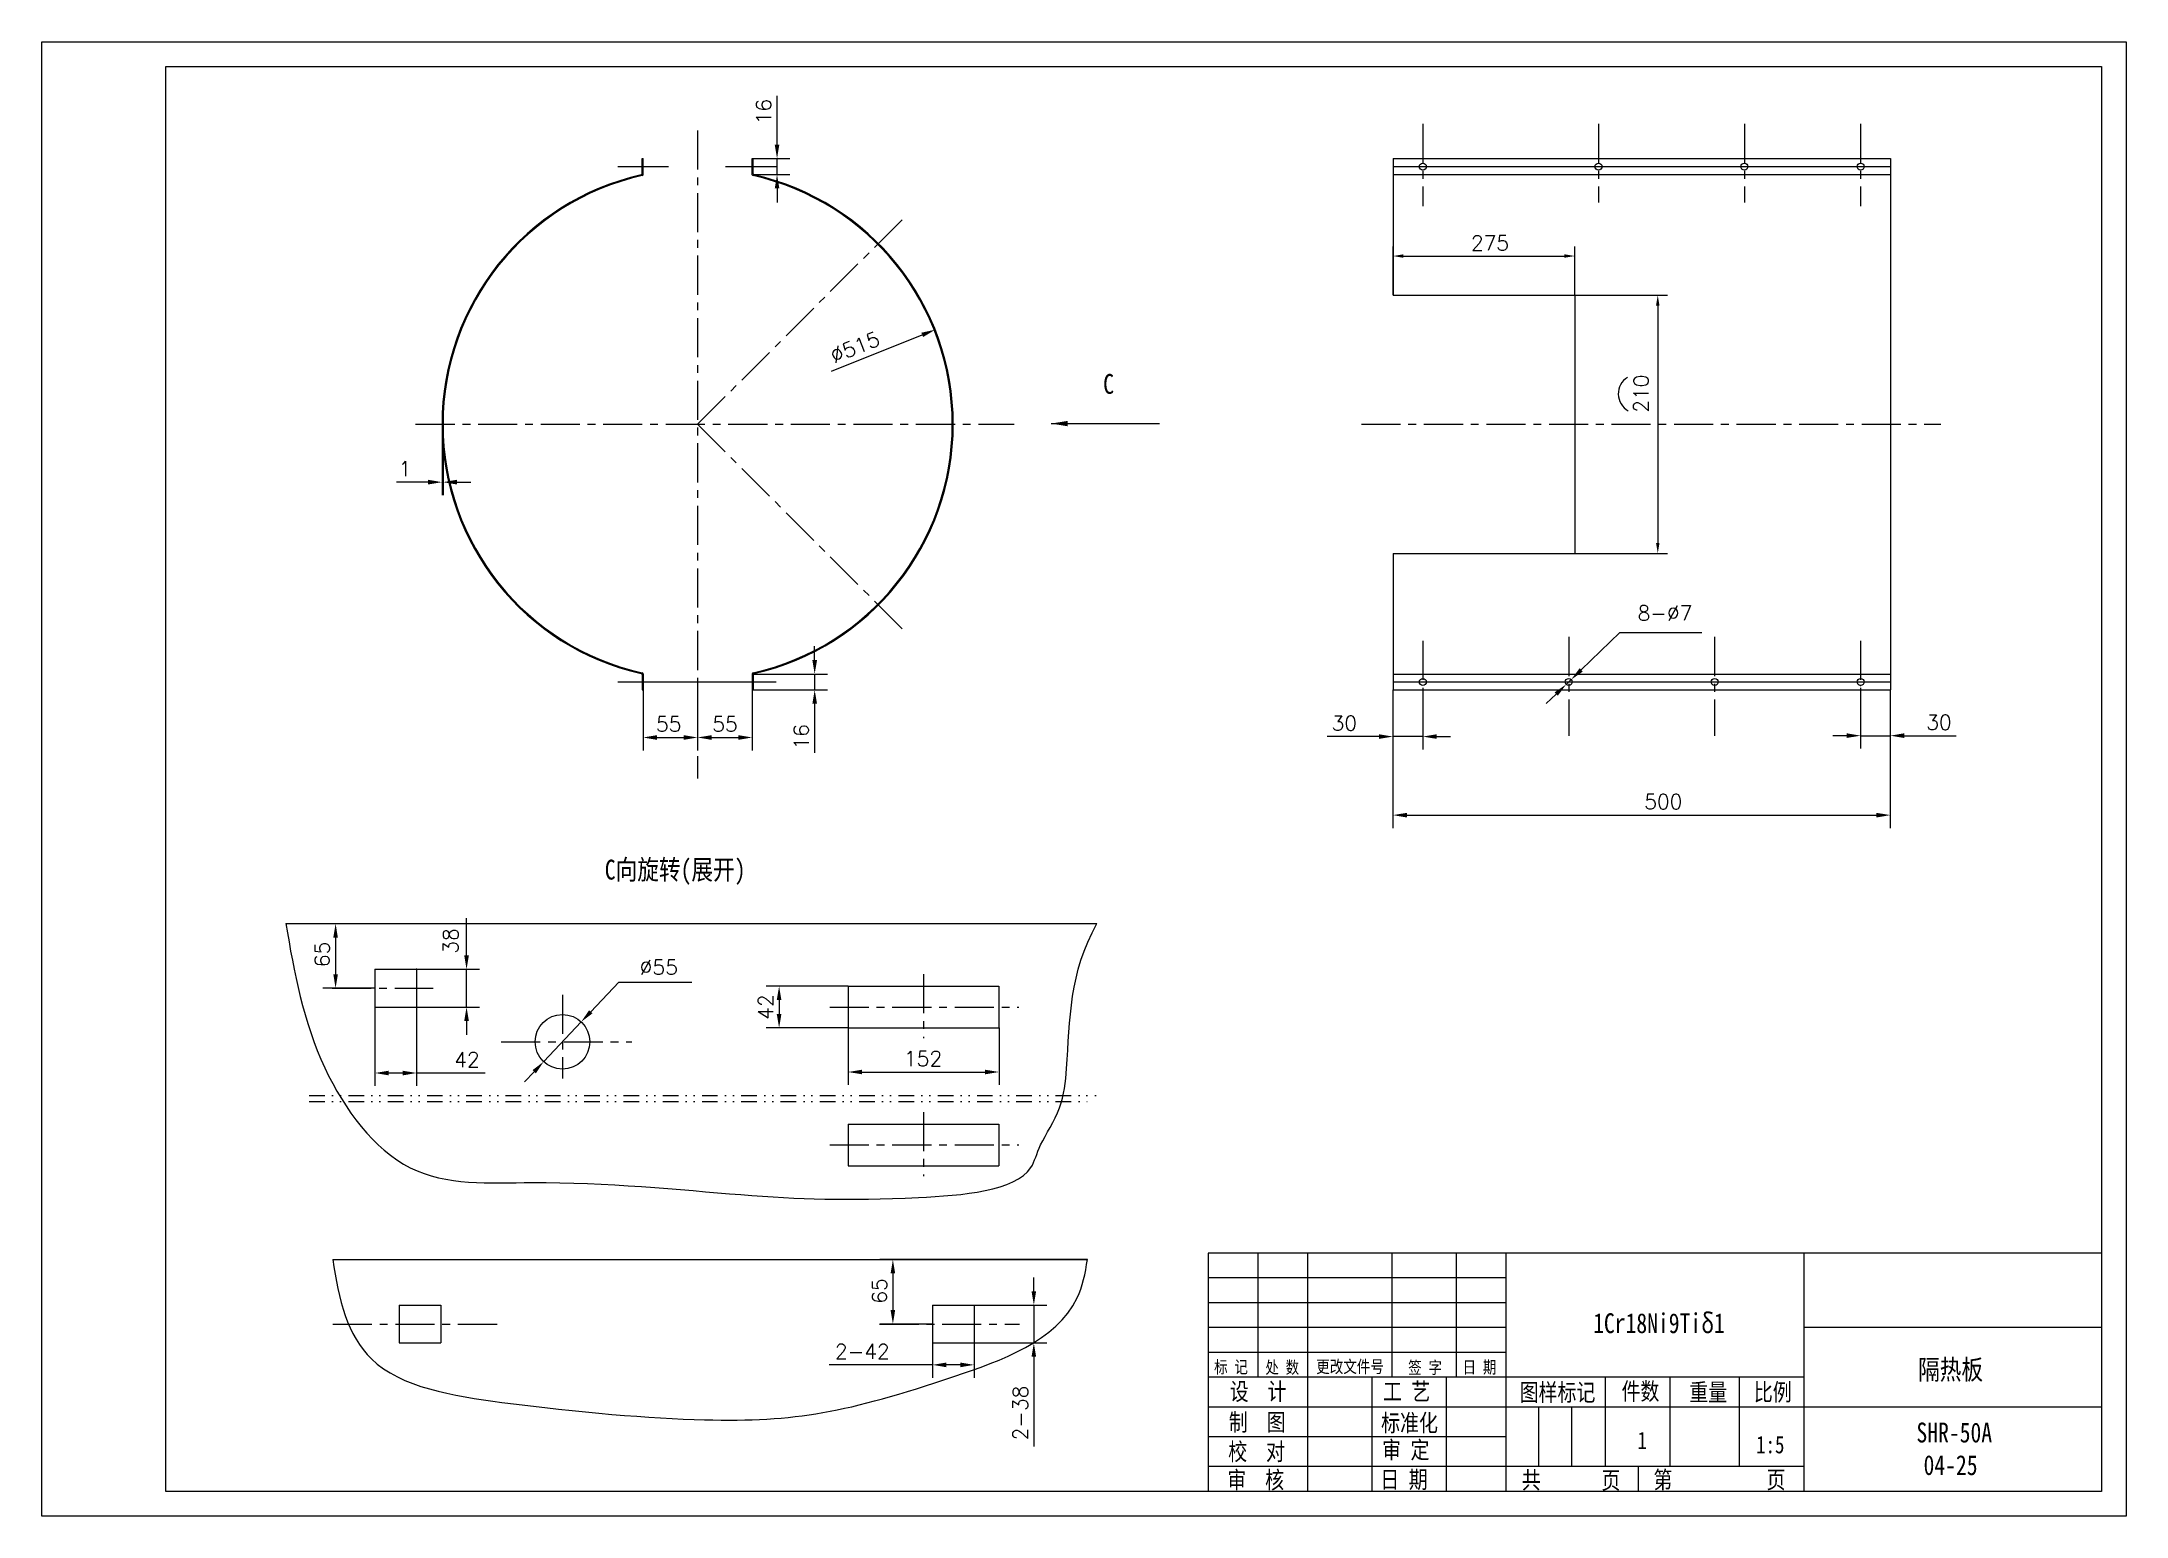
# Model space of a CAD drawing. Extents: x 3658 to 5758, y 810 to 2295.
import ezdxf

# ---------------------------------------------------------------- set-up
doc = ezdxf.new("R2010")
doc.units = 0
doc.header["$LTSCALE"] = 10.5
doc.header["$MEASUREMENT"] = 0
doc.linetypes.add('CENTER', pattern=[2, 1.25, -0.25, 0.25, -0.25])
doc.linetypes.add('DIVIDE', pattern=[1.25, 0.5, -0.25, 0, -0.25, 0, -0.25])
doc.layers.get('0').update_dxf_attribs({"color": 2, "linetype": 'CONTINUOUS'})
doc.layers.get('DEFPOINTS').update_dxf_attribs({"linetype": 'CONTINUOUS'})
for name, color, linetype in [('LINE_THIN', 2, 'CONTINUOUS'), ('PART', 3, 'CONTINUOUS'), ('SMPEN_THICK', 7, 'CONTINUOUS')]:
    doc.layers.add(name, color=color, linetype=linetype)
doc.styles.add('DXFS', font='txt.shx', dxfattribs={"height": 15, "bigfont": 'hzfs.shx'})
doc.styles.add('HZDX', font='', dxfattribs={"width": 0.8, "height": 7.5})
doc.styles.get('HZDX').set_extended_font_data('SimSun')
doc.dimstyles.new('HZDX', dxfattribs={"dimscale": 0, "dimtxt": 5, "dimasz": 3.5, "dimexe": 5.25, "dimexo": 0, "dimgap": 1.5, "dimtad": 1, "dimdec": 4, "dimdsep": 46, "dimtxsty": 'HZDX', "dimcen": 0.09, "dimclrd": 2, "dimclre": 2, "dimclrt": 2, "dimadec": 0, "dimazin": 0, "dimtol": 1, "dimtp": 0.2, "dimtfac": 0.66667, "dimtdec": 4, "dimtmove": 0, "dimatfit": 1, "dimfxl": 1, "dimtvp": 5, "dimtolj": 1, "dimarcsym": 0})

# ---------------------------------------------------------------- blocks, each defined once
blk = doc.blocks.new('*D1')
at = {"color": 2, "linetype": 'ByBlock', "transparency": 16777216}
for p, q in [((5018.8, 1642.7), (5018.8, 1503.6)), ((5519.8, 1642.7), (5519.8, 1503.6)), ((5032.8, 1516.6), (5505.8, 1516.6))]:
    blk.add_line(p, q, dxfattribs=at)
for points in [[(5032.8, 1518.9), (5032.8, 1514.2), (5018.8, 1516.6)], [(5505.8, 1518.9), (5505.8, 1514.2), (5519.8, 1516.6)]]:
    blk.add_solid(points, dxfattribs=at)
at = {"layer": 'DEFPOINTS', "color": 0, "linetype": 'ByBlock', "transparency": 16777216}
for p in [(5018.8, 1642.7), (5519.8, 1642.7), (5519.8, 1516.6)]:
    blk.add_point(p, dxfattribs=at)
at = {"color": 2, "linetype": 'ByBlock', "transparency": 16777216, "insert": (5291.1, 1530.1), "char_height": 15, "attachment_point": 5, "style": 'DXFS'}
blk.add_mtext('\\A1;500', dxfattribs=at)
blk = doc.blocks.new('*D2')
at = {"color": 2, "linetype": 'ByBlock', "transparency": 16777216}
for p, q in [((5489.8, 1642.7), (5489.8, 1583.6)), ((5519.8, 1642.7), (5519.8, 1583.6)), ((5475.8, 1596.6), (5461.8, 1596.6)), ((5489.8, 1596.6), (5519.8, 1596.6)), ((5533.8, 1596.6), (5586.1, 1596.6))]:
    blk.add_line(p, q, dxfattribs=at)
for points in [[(5475.8, 1599), (5475.8, 1594.3), (5489.8, 1596.6)], [(5533.8, 1599), (5533.8, 1594.3), (5519.8, 1596.6)]]:
    blk.add_solid(points, dxfattribs=at)
at = {"layer": 'DEFPOINTS', "color": 0, "linetype": 'ByBlock', "transparency": 16777216}
for p in [(5489.8, 1642.7), (5519.8, 1642.7), (5519.8, 1596.6)]:
    blk.add_point(p, dxfattribs=at)
at = {"color": 2, "linetype": 'ByBlock', "transparency": 16777216, "insert": (5568.8, 1610.1), "char_height": 15, "attachment_point": 5, "style": 'DXFS'}
blk.add_mtext('\\A1;30', dxfattribs=at)
blk = doc.blocks.new('*D3')
at = {"color": 2, "linetype": 'ByBlock', "transparency": 16777216}
for p, q in [((4398.3, 2191.7), (4398.3, 2241.1)), ((4374.3, 2177.7), (4411.3, 2177.7)), ((4398.3, 2161.7), (4398.3, 2177.7)), ((4374.5, 2161.7), (4411.3, 2161.7)), ((4398.3, 2147.7), (4398.3, 2133.7))]:
    blk.add_line(p, q, dxfattribs=at)
for points in [[(4396, 2191.7), (4400.6, 2191.7), (4398.3, 2177.7)], [(4396, 2147.7), (4400.6, 2147.7), (4398.3, 2161.7)]]:
    blk.add_solid(points, dxfattribs=at)
at = {"layer": 'DEFPOINTS', "color": 0, "linetype": 'ByBlock', "transparency": 16777216}
for p in [(4374.3, 2177.7), (4374.5, 2161.7), (4398.3, 2161.7)]:
    blk.add_point(p, dxfattribs=at)
at = {"color": 2, "linetype": 'ByBlock', "transparency": 16777216, "insert": (4384.8, 2225.1), "char_height": 15, "attachment_point": 5, "rotation": 90, "style": 'DXFS'}
blk.add_mtext('\\A1;16', dxfattribs=at)
blk = doc.blocks.new('*D4')
at = {"color": 2, "linetype": 'ByBlock', "transparency": 16777216}
for p, q in [((4060.8, 1910.2), (4060.8, 1838.9)), ((4061.8, 1910.2), (4061.8, 1838.9)), ((4046.8, 1851.9), (4015, 1851.9)), ((4061.8, 1851.9), (4060.8, 1851.9)), ((4075.8, 1851.9), (4089.8, 1851.9))]:
    blk.add_line(p, q, dxfattribs=at)
for points in [[(4046.8, 1854.3), (4046.8, 1849.6), (4060.8, 1851.9)], [(4075.8, 1854.3), (4075.8, 1849.6), (4061.8, 1851.9)]]:
    blk.add_solid(points, dxfattribs=at)
at = {"layer": 'DEFPOINTS', "color": 0, "linetype": 'ByBlock', "transparency": 16777216}
for p in [(4060.8, 1910.2), (4061.8, 1910.2), (4061.8, 1851.9)]:
    blk.add_point(p, dxfattribs=at)
at = {"color": 2, "linetype": 'ByBlock', "transparency": 16777216, "insert": (4023.5, 1865.4), "char_height": 15, "attachment_point": 5, "style": 'DXFS'}
blk.add_mtext('\\A1;1', dxfattribs=at)
blk = doc.blocks.new('*D5')
at = {"color": 2, "linetype": 'ByBlock', "transparency": 16777216}
for p, q in [((4263.3, 1642.7), (4263.3, 1581.8)), ((4318.3, 1650.7), (4318.3, 1581.8)), ((4277.3, 1594.8), (4304.3, 1594.8))]:
    blk.add_line(p, q, dxfattribs=at)
for points in [[(4277.3, 1597.1), (4277.3, 1592.4), (4263.3, 1594.8)], [(4304.3, 1597.1), (4304.3, 1592.4), (4318.3, 1594.8)]]:
    blk.add_solid(points, dxfattribs=at)
at = {"layer": 'DEFPOINTS', "color": 0, "linetype": 'ByBlock', "transparency": 16777216}
for p in [(4263.3, 1642.7), (4318.3, 1650.7), (4318.3, 1594.8)]:
    blk.add_point(p, dxfattribs=at)
at = {"color": 2, "linetype": 'ByBlock', "transparency": 16777216, "insert": (4289.2, 1608.3), "char_height": 15, "attachment_point": 5, "style": 'DXFS'}
blk.add_mtext('\\A1;55', dxfattribs=at)
blk = doc.blocks.new('*D6')
at = {"color": 2, "linetype": 'ByBlock', "transparency": 16777216}
for p, q in [((4318.3, 1650.7), (4318.3, 1581.8)), ((4373.3, 1642.7), (4373.3, 1581.8)), ((4332.3, 1594.8), (4359.3, 1594.8))]:
    blk.add_line(p, q, dxfattribs=at)
for points in [[(4332.3, 1597.1), (4332.3, 1592.4), (4318.3, 1594.8)], [(4359.3, 1597.1), (4359.3, 1592.4), (4373.3, 1594.8)]]:
    blk.add_solid(points, dxfattribs=at)
at = {"layer": 'DEFPOINTS', "color": 0, "linetype": 'ByBlock', "transparency": 16777216}
for p in [(4318.3, 1650.7), (4373.3, 1642.7), (4373.3, 1594.8)]:
    blk.add_point(p, dxfattribs=at)
at = {"color": 2, "linetype": 'ByBlock', "transparency": 16777216, "insert": (4345.8, 1608.3), "char_height": 15, "attachment_point": 5, "style": 'DXFS'}
blk.add_mtext('\\A1;55', dxfattribs=at)
blk = doc.blocks.new('*D7')
at = {"color": 2, "linetype": 'ByBlock', "transparency": 16777216}
for p, q in [((4436.2, 1672.7), (4436.2, 1686.7)), ((4374.3, 1642.7), (4449.2, 1642.7)), ((4374.5, 1658.7), (4449.2, 1658.7)), ((4436.2, 1658.7), (4436.2, 1642.7)), ((4436.2, 1628.7), (4436.2, 1579.4))]:
    blk.add_line(p, q, dxfattribs=at)
for points in [[(4433.9, 1672.7), (4438.6, 1672.7), (4436.2, 1658.7)], [(4433.9, 1628.7), (4438.6, 1628.7), (4436.2, 1642.7)]]:
    blk.add_solid(points, dxfattribs=at)
at = {"layer": 'DEFPOINTS', "color": 0, "linetype": 'ByBlock', "transparency": 16777216}
for p in [(4374.3, 1642.7), (4374.5, 1658.7), (4436.2, 1658.7)]:
    blk.add_point(p, dxfattribs=at)
at = {"color": 2, "linetype": 'ByBlock', "transparency": 16777216, "insert": (4422.7, 1595.4), "char_height": 15, "attachment_point": 5, "rotation": 90, "style": 'DXFS'}
blk.add_mtext('\\A1;16', dxfattribs=at)
blk = doc.blocks.new('*D8')
at = {"color": 2, "linetype": 'ByBlock', "transparency": 16777216}
blk.add_line((4453, 1963.8), (4544.6, 2000.2), dxfattribs=at)
blk.add_solid([(4543.7, 2002.4), (4545.4, 1998), (4557.6, 2005.4)], dxfattribs=at)
at = {"layer": 'DEFPOINTS', "color": 0, "linetype": 'ByBlock', "transparency": 16777216}
for p in [(4557.6, 2005.4), (4079, 1815.1)]:
    blk.add_point(p, dxfattribs=at)
at = {"color": 2, "linetype": 'ByBlock', "transparency": 16777216, "insert": (4476.8, 1987.8), "char_height": 15, "attachment_point": 5, "rotation": 21.6841, "style": 'DXFS'}
blk.add_mtext('\\A1;∅515', dxfattribs=at)
blk = doc.blocks.new('*D9')
at = {"color": 2, "linetype": 'ByBlock', "transparency": 16777216}
for p, q in [((3903.6, 1407.3), (3966.6, 1407.3)), ((3953.6, 1393.3), (3953.6, 1356.3)), ((3993.2, 1342.3), (3940.6, 1342.3))]:
    blk.add_line(p, q, dxfattribs=at)
for points in [[(3951.3, 1393.3), (3955.9, 1393.3), (3953.6, 1407.3)], [(3951.3, 1356.3), (3955.9, 1356.3), (3953.6, 1342.3)]]:
    blk.add_solid(points, dxfattribs=at)
at = {"layer": 'DEFPOINTS', "color": 0, "linetype": 'ByBlock', "transparency": 16777216}
for p in [(3903.6, 1407.3), (3953.6, 1342.3), (3993.2, 1342.3)]:
    blk.add_point(p, dxfattribs=at)
at = {"color": 2, "linetype": 'ByBlock', "transparency": 16777216, "insert": (3940.1, 1376.3), "char_height": 15, "attachment_point": 5, "rotation": 90, "style": 'DXFS'}
blk.add_mtext('\\A1;65', dxfattribs=at)
blk = doc.blocks.new('*D10')
at = {"color": 2, "linetype": 'ByBlock', "transparency": 16777216}
for p, q in [((3993.2, 1323.3), (3993.2, 1243.9)), ((4035.2, 1323.3), (4035.2, 1243.9)), ((4007.2, 1256.9), (4021.2, 1256.9)), ((4035.2, 1256.9), (4104.4, 1256.9))]:
    blk.add_line(p, q, dxfattribs=at)
for points in [[(4007.2, 1259.2), (4007.2, 1254.5), (3993.2, 1256.9)], [(4021.2, 1259.2), (4021.2, 1254.5), (4035.2, 1256.9)]]:
    blk.add_solid(points, dxfattribs=at)
at = {"layer": 'DEFPOINTS', "color": 0, "linetype": 'ByBlock', "transparency": 16777216}
for p in [(3993.2, 1323.3), (4035.2, 1323.3), (4035.2, 1256.9)]:
    blk.add_point(p, dxfattribs=at)
at = {"color": 2, "linetype": 'ByBlock', "transparency": 16777216, "insert": (4085.9, 1270.4), "char_height": 15, "attachment_point": 5, "style": 'DXFS'}
blk.add_mtext('\\A1;42', dxfattribs=at)
blk = doc.blocks.new('*D11')
at = {"color": 2, "linetype": 'ByBlock', "transparency": 16777216}
for p, q in [((4469.9, 1344.3), (4387.4, 1344.3)), ((4400.4, 1330.3), (4400.4, 1316.3)), ((4469.9, 1302.3), (4387.4, 1302.3))]:
    blk.add_line(p, q, dxfattribs=at)
for points in [[(4398, 1330.3), (4402.7, 1330.3), (4400.4, 1344.3)], [(4398, 1316.3), (4402.7, 1316.3), (4400.4, 1302.3)]]:
    blk.add_solid(points, dxfattribs=at)
at = {"layer": 'DEFPOINTS', "color": 0, "linetype": 'ByBlock', "transparency": 16777216}
for p in [(4469.9, 1344.3), (4400.4, 1302.3), (4469.9, 1302.3)]:
    blk.add_point(p, dxfattribs=at)
at = {"color": 2, "linetype": 'ByBlock', "transparency": 16777216, "insert": (4386.9, 1323.3), "char_height": 15, "attachment_point": 5, "rotation": 90, "style": 'DXFS'}
blk.add_mtext('\\A1;42', dxfattribs=at)
blk = doc.blocks.new('*D12')
at = {"color": 2, "linetype": 'ByBlock', "transparency": 16777216}
for p, q in [((4469.9, 1302.3), (4469.9, 1244.9)), ((4621.9, 1302.3), (4621.9, 1244.9)), ((4483.9, 1257.9), (4607.9, 1257.9))]:
    blk.add_line(p, q, dxfattribs=at)
for points in [[(4483.9, 1260.2), (4483.9, 1255.6), (4469.9, 1257.9)], [(4607.9, 1260.2), (4607.9, 1255.6), (4621.9, 1257.9)]]:
    blk.add_solid(points, dxfattribs=at)
at = {"layer": 'DEFPOINTS', "color": 0, "linetype": 'ByBlock', "transparency": 16777216}
for p in [(4469.9, 1302.3), (4621.9, 1302.3), (4621.9, 1257.9)]:
    blk.add_point(p, dxfattribs=at)
at = {"color": 2, "linetype": 'ByBlock', "transparency": 16777216, "insert": (4545.4, 1271.4), "char_height": 15, "attachment_point": 5, "style": 'DXFS'}
blk.add_mtext('\\A1;152', dxfattribs=at)
blk = doc.blocks.new('*D13')
at = {"color": 2, "linetype": 'ByBlock', "transparency": 16777216}
for p, q in [((4710.9, 1069.1), (4502, 1069.1)), ((4515, 1055.1), (4515, 1018.1)), ((4554.9, 1004.1), (4502, 1004.1))]:
    blk.add_line(p, q, dxfattribs=at)
for points in [[(4512.7, 1055.1), (4517.3, 1055.1), (4515, 1069.1)], [(4512.7, 1018.1), (4517.3, 1018.1), (4515, 1004.1)]]:
    blk.add_solid(points, dxfattribs=at)
at = {"layer": 'DEFPOINTS', "color": 0, "linetype": 'ByBlock', "transparency": 16777216}
for p in [(4710.9, 1069.1), (4515, 1004.1), (4554.9, 1004.1)]:
    blk.add_point(p, dxfattribs=at)
at = {"color": 2, "linetype": 'ByBlock', "transparency": 16777216, "insert": (4501.5, 1037.4), "char_height": 15, "attachment_point": 5, "rotation": 90, "style": 'DXFS'}
blk.add_mtext('\\A1;65', dxfattribs=at)
blk = doc.blocks.new('*D14')
at = {"color": 2, "linetype": 'ByBlock', "transparency": 16777216}
for p, q in [((4554.9, 985.1), (4554.9, 950)), ((4596.9, 985.1), (4596.9, 950)), ((4554.9, 963), (4450.7, 963)), ((4582.9, 963), (4568.9, 963))]:
    blk.add_line(p, q, dxfattribs=at)
for points in [[(4568.9, 965.3), (4568.9, 960.6), (4554.9, 963)], [(4582.9, 965.3), (4582.9, 960.6), (4596.9, 963)]]:
    blk.add_solid(points, dxfattribs=at)
at = {"layer": 'DEFPOINTS', "color": 0, "linetype": 'ByBlock', "transparency": 16777216}
for p in [(4554.9, 985.1), (4596.9, 985.1), (4596.9, 963)]:
    blk.add_point(p, dxfattribs=at)
at = {"color": 2, "linetype": 'ByBlock', "transparency": 16777216, "insert": (4484.2, 976.5), "char_height": 15, "attachment_point": 5, "style": 'DXFS'}
blk.add_mtext('\\A1;2-42', dxfattribs=at)
blk = doc.blocks.new('*D15')
at = {"color": 2, "linetype": 'ByBlock', "transparency": 16777216}
for p, q in [((4657, 1037.1), (4657, 1051.1)), ((4596.9, 1023.1), (4670, 1023.1)), ((4657, 1023.1), (4657, 985.1)), ((4596.9, 985.1), (4670, 985.1)), ((4657, 971.1), (4657, 880.9))]:
    blk.add_line(p, q, dxfattribs=at)
for points in [[(4654.7, 1037.1), (4659.3, 1037.1), (4657, 1023.1)], [(4654.7, 971.1), (4659.3, 971.1), (4657, 985.1)]]:
    blk.add_solid(points, dxfattribs=at)
at = {"layer": 'DEFPOINTS', "color": 0, "linetype": 'ByBlock', "transparency": 16777216}
for p in [(4596.9, 1023.1), (4596.9, 985.1), (4657, 985.1)]:
    blk.add_point(p, dxfattribs=at)
at = {"color": 2, "linetype": 'ByBlock', "transparency": 16777216, "insert": (4643.5, 914.4), "char_height": 15, "attachment_point": 5, "rotation": 90, "style": 'DXFS'}
blk.add_mtext('\\A1;2-38', dxfattribs=at)
blk = doc.blocks.new('*D16')
at = {"color": 2, "linetype": 'ByBlock', "transparency": 16777216}
for p, q in [((5018.8, 1642.7), (5018.8, 1582.7)), ((5048.8, 1642.7), (5048.8, 1582.7)), ((5004.8, 1595.7), (4952.6, 1595.7)), ((5048.8, 1595.7), (5018.8, 1595.7)), ((5062.8, 1595.7), (5076.8, 1595.7))]:
    blk.add_line(p, q, dxfattribs=at)
for points in [[(5004.8, 1598), (5004.8, 1593.4), (5018.8, 1595.7)], [(5062.8, 1598), (5062.8, 1593.4), (5048.8, 1595.7)]]:
    blk.add_solid(points, dxfattribs=at)
at = {"layer": 'DEFPOINTS', "color": 0, "linetype": 'ByBlock', "transparency": 16777216}
for p in [(5018.8, 1642.7), (5048.8, 1642.7), (5048.8, 1595.7)]:
    blk.add_point(p, dxfattribs=at)
at = {"color": 2, "linetype": 'ByBlock', "transparency": 16777216, "insert": (4969.8, 1609.2), "char_height": 15, "attachment_point": 5, "style": 'DXFS'}
blk.add_mtext('\\A1;30', dxfattribs=at)

msp = doc.modelspace()

# ---------------------------------------------------------------- linework, layer by layer
at = {"color": 2, "linetype": 'ByBlock'}
for p, q in [((5018.83467, 2040.22308), (5018.83467, 2089.38225)), ((5029.33467, 2079.63225), (5191.41163, 2079.63225)), ((5201.91163, 2040.22308), (5201.91163, 2089.38225)), ((5201.91163, 2040.22308), (5295.28281, 2040.22308)), ((5285.53281, 2029.72308), (5285.53281, 1790.72308)), ((5201.91163, 1780.22308), (5295.28281, 1780.22308)), ((5247.37755, 1700.39493), (5208.43404, 1662.85519)), ((5183.2353, 1638.56478), (5173.15581, 1628.84862)), ((5193.3148, 1648.28094), (5198.35454, 1653.13902)), ((4085.53803, 1375.33736), (4085.53803, 1412.73438)), ((4035.1857, 1361.33736), (4098.53803, 1361.33736)), ((4085.53803, 1323.33736), (4085.53803, 1361.33736)), ((4210.63223, 1318.54578), (4238.80921, 1348.405)), ((4035.1857, 1323.33736), (4098.53803, 1323.33736)), ((4085.53803, 1309.33736), (4085.53803, 1295.33736)), ((4163.27599, 1268.36225), (4201.02371, 1308.36362)), ((4153.66747, 1258.18009), (4144.05896, 1247.99792))]:
    msp.add_line(p, q, dxfattribs=at)
msp.add_arc((5265.18802, 1940.81093), 19.42888, 121.67372952, 240.90264981, dxfattribs=at)
for points in [[(5029.33467, 2081.38225), (5029.33467, 2077.88225), (5018.83467, 2079.63225)], [(5191.41163, 2081.38225), (5191.41163, 2077.88225), (5201.91163, 2079.63225)], [(5283.78281, 2029.72308), (5287.28281, 2029.72308), (5285.53281, 2040.22308)], [(5283.78281, 1790.72308), (5287.28281, 1790.72308), (5285.53281, 1780.22308)], [(5206.81468, 1664.5351), (5210.0534, 1661.17527), (5198.35454, 1653.13902)], [(5181.61594, 1640.24469), (5184.85467, 1636.88486), (5193.3148, 1648.28094)], [(4083.2047, 1309.33736), (4087.87136, 1309.33736), (4085.53803, 1323.33736)], [(4208.9352, 1320.1472), (4212.32925, 1316.94436), (4201.02371, 1308.36362)], [(4151.97045, 1259.78151), (4155.3645, 1256.57867), (4163.27599, 1268.36225)]]:
    msp.add_solid(points, dxfattribs=at)
at = {"layer": 'DEFPOINTS', "color": 0, "linetype": 'ByBlock'}
for p in [(5519.83467, 2177.73618), (5519.83467, 2169.73618), (5201.91163, 2079.63225), (5018.83467, 2040.22308), (5201.91163, 2040.22308), (5201.91163, 2040.22308), (5201.91163, 1780.22308), (5285.53281, 1780.22308), (5018.83467, 1642.70998), (5018.83467, 1642.70998), (5018.83467, 1642.70998), (5048.83467, 1642.70998), (5048.83467, 1642.70998), (5193.3148, 1648.28094), (5198.35454, 1653.13902), (5489.83467, 1642.70998), (4085.53803, 1323.33736), (4201.02371, 1308.36362), (4163.27599, 1268.36225), (4501.66136, 1004.07903)]:
    msp.add_point(p, dxfattribs=at)
at = {"layer": 'LINE_THIN', "linetype": 'Continuous'}
for p, q in [((3657.52527, 810.47291), (3657.52527, 2295.4729)), ((3657.52527, 2295.4729), (5757.52525, 2295.4729)), ((5757.52525, 2295.4729), (5757.52525, 810.47291)), ((5757.52525, 810.47291), (3657.52527, 810.47291))]:
    msp.add_line(p, q, dxfattribs=at)
at = {"layer": 'PART', "linetype": 'Continuous'}
for p, q in [((3782.52527, 835.47291), (3782.52527, 2270.4729)), ((3782.52527, 2270.4729), (5732.52525, 2270.4729)), ((5732.52525, 2270.4729), (5732.52525, 835.47291)), ((4832.52525, 1075.47291), (4832.52525, 835.47291)), ((5732.52525, 1075.47291), (4832.52525, 1075.47291)), ((4882.52525, 1075.47291), (4882.52525, 950.47291)), ((4932.52525, 1075.47291), (4932.52525, 835.47291)), ((5017.52525, 1075.47291), (5017.52525, 950.47291)), ((5082.52525, 1075.47291), (5082.52525, 950.47291)), ((5132.52525, 1075.47291), (5132.52525, 835.47291)), ((5432.52525, 1075.47291), (5432.52525, 835.47291)), ((5732.52525, 1000.47291), (5432.52525, 1000.47291)), ((4997.52525, 950.47291), (4997.52525, 835.47291)), ((5072.52525, 950.47291), (5072.52525, 835.47291)), ((5232.52525, 950.47291), (5232.52525, 860.47291)), ((5297.52525, 950.47291), (5297.52525, 860.47291)), ((5367.52525, 950.47291), (5367.52525, 860.47291)), ((5165.52525, 920.47291), (5165.52525, 860.47291)), ((5198.52525, 920.47291), (5198.52525, 860.47291)), ((5732.52525, 920.47291), (5432.52525, 920.47291)), ((5265.6371, 860.47291), (5265.6371, 835.47291)), ((5732.52525, 835.47291), (3782.52527, 835.47291))]:
    msp.add_line(p, q, dxfattribs=at)
at = {"layer": 'SMPEN_THICK', "linetype": 'CENTER', "ltscale": 3}
for p, q in [((4318.30138, 2206.09571), (4318.30138, 1553.45937)), ((5048.83467, 2212.64318), (5048.83467, 2129.729)), ((5225.83467, 2212.64318), (5225.83467, 2133.67995)), ((5372.83467, 2212.64318), (5372.83467, 2133.67995)), ((5489.83467, 2212.64318), (5489.83467, 2129.729)), ((4318.30138, 1910.22308), (4528.17567, 2119.99359)), ((4034.2123, 1910.22308), (4637.17446, 1910.22308)), ((4318.30138, 1910.22308), (4524.90874, 1703.73191)), ((4986.97331, 1910.22308), (5570.72721, 1910.22308)), ((5048.83467, 1692.05225), (5048.83467, 1596.57758)), ((5195.83467, 1696.00321), (5195.83467, 1596.57758)), ((5342.83467, 1696.00321), (5342.83467, 1596.57758)), ((5489.83467, 1692.05225), (5489.83467, 1596.57758)), ((4545.89275, 1356.47409), (4545.89275, 1291.83515)), ((3950.18257, 1342.33736), (4052.04478, 1342.33736)), ((4182.14985, 1335.7052), (4182.14985, 1251.31246)), ((4451.36254, 1323.33736), (4641.71834, 1323.33736)), ((4120.36231, 1288.36293), (4252.17571, 1288.36293)), ((4545.89275, 1217.56398), (4545.89275, 1152.92505)), ((4451.36254, 1184.42725), (4641.71834, 1184.42725)), ((3950.85569, 1004.07903), (4117.01272, 1004.07903)), ((4501.66136, 1004.07903), (4642.55805, 1004.07903))]:
    msp.add_line(p, q, dxfattribs=at)
at = {"layer": 'SMPEN_THICK'}
for p, q in [((4237.91877, 2169.73618), (4288.91454, 2169.73618)), ((4346.52394, 2169.73618), (4397.5639, 2169.73618)), ((5018.83467, 2169.73618), (5519.83467, 2169.73618)), ((5247.37755, 1700.39493), (5330.06567, 1700.39493)), ((4237.91877, 1650.70998), (4318.30138, 1650.70998)), ((4318.30138, 1650.70998), (4397.5639, 1650.70998)), ((5018.83467, 1650.70998), (5519.83467, 1650.70998)), ((4238.80921, 1348.405), (4312.44918, 1348.405)), ((5132.52525, 1050.47291), (4832.52525, 1050.47291)), ((5132.52525, 1025.47291), (4832.52525, 1025.47291)), ((5132.52525, 1000.47291), (4832.52525, 1000.47291)), ((5132.52525, 975.47291), (4832.52525, 975.47291)), ((5432.52525, 950.47291), (4832.52525, 950.47291)), ((5432.52525, 920.47291), (4832.52525, 920.47291)), ((5132.52525, 890.47291), (4832.52525, 890.47291)), ((5432.52525, 860.47291), (4832.52525, 860.47291))]:
    msp.add_line(p, q, dxfattribs=at)
at = {"layer": 'SMPEN_THICK', "color": 4}
for p, q in [((4262.30138, 2177.73618), (4263.30138, 2177.73618)), ((4262.30138, 2162.36045), (4262.30138, 2177.73618)), ((4263.30138, 2161.56001), (4263.30138, 2177.73618)), ((4373.30138, 2177.73618), (4374.30138, 2177.73618)), ((4373.30138, 2161.56001), (4373.30138, 2177.73618)), ((4374.30138, 2162.36045), (4374.30138, 2177.73618)), ((5018.83467, 2177.73618), (5018.83467, 2040.22308)), ((5018.83467, 2177.73618), (5519.83467, 2177.73618)), ((5519.83467, 2177.73618), (5519.83467, 1642.70998)), ((5018.83467, 2161.73618), (5519.83467, 2161.73618)), ((4437.84593, 2137.16217), (4438.58633, 2137.9022)), ((5018.83467, 2040.22308), (5201.91163, 2040.22308)), ((5201.91163, 2040.22308), (5201.91163, 1780.22308)), ((4545.29958, 2029.65537), (4546.03997, 2030.3954)), ((5018.83467, 1780.22308), (5201.91163, 1780.22308)), ((5018.83467, 1780.22308), (5018.83467, 1642.70998)), ((4518.11954, 1749.39723), (4518.83093, 1748.68624)), ((4479.23961, 1710.49542), (4479.951, 1709.78443)), ((4262.30138, 1658.08572), (4262.30138, 1642.70998)), ((4262.30138, 1642.70998), (4263.30138, 1642.70998)), ((4263.30138, 1658.88616), (4263.30138, 1642.70998)), ((4373.30138, 1658.88616), (4373.30138, 1642.70998)), ((4373.30138, 1642.70998), (4374.30138, 1642.70998)), ((4374.30138, 1658.08572), (4374.30138, 1642.70998)), ((5018.83467, 1658.70998), (5519.83467, 1658.70998)), ((5018.83467, 1642.70998), (5519.83467, 1642.70998)), ((3903.59411, 1407.33736), (4720.59479, 1407.33736)), ((3993.1857, 1361.33736), (4035.1857, 1361.33736)), ((3993.1857, 1361.33736), (3993.1857, 1323.33736)), ((4035.1857, 1361.33736), (4035.1857, 1323.33736)), ((4469.89275, 1344.33736), (4469.89275, 1302.33736)), ((4469.89275, 1344.33736), (4621.89275, 1344.33736)), ((4621.89275, 1344.33736), (4621.89275, 1302.33736)), ((3993.1857, 1323.33736), (4035.1857, 1323.33736)), ((4469.89275, 1302.33736), (4621.89275, 1302.33736)), ((4469.89275, 1205.42725), (4469.89275, 1163.42725)), ((4469.89275, 1205.42725), (4621.89275, 1205.42725)), ((4621.89275, 1205.42725), (4621.89275, 1163.42725)), ((4469.89275, 1163.42725), (4621.89275, 1163.42725)), ((3950.85569, 1069.07903), (4710.91165, 1069.07903)), ((4017.57063, 1023.07903), (4017.57063, 985.07903)), ((4017.57063, 1023.07903), (4059.57063, 1023.07903)), ((4059.57063, 1023.07903), (4059.57063, 985.07903)), ((4554.8813, 1023.07903), (4554.8813, 985.07903)), ((4554.8813, 1023.07903), (4596.8813, 1023.07903)), ((4596.8813, 1023.07903), (4596.8813, 985.07903)), ((4017.57063, 985.07903), (4059.57063, 985.07903)), ((4554.8813, 985.07903), (4596.8813, 985.07903))]:
    msp.add_line(p, q, dxfattribs=at)
at = {"layer": 'SMPEN_THICK', "color": 7, "linetype": 'DIVIDE', "ltscale": 3}
for p, q in [((3926.98236, 1234.10268), (4719.83186, 1234.10268)), ((3926.98236, 1228.17252), (4718.09701, 1228.17252))]:
    msp.add_line(p, q, dxfattribs=at)
at = {"layer": 'SMPEN_THICK', "color": 4}
for centre, radius in [((5048.83467, 2169.73618), 3.5), ((5225.83467, 2169.73618), 3.5), ((5372.83467, 2169.73618), 3.5), ((5489.83467, 2169.73618), 3.5), ((5048.83467, 1650.70998), 3.5), ((5195.83467, 1650.70998), 3.5), ((5342.83467, 1650.70998), 3.5), ((5489.83467, 1650.70998), 3.5), ((4182.14985, 1288.36293), 27.5)]:
    msp.add_circle(centre, radius, dxfattribs=at)
for centre, radius, start, end in [((4318.30138, 1910.22308), 257.5, 102.73857252, 257.26142748), ((4318.30138, 1910.22308), 256.5, 102.56081349, 257.43918651), ((4261.30138, 2162.36045), 1, 282.73857252, 0), ((4262.30138, 2161.56001), 1, 282.56081349, 0), ((4374.30138, 2161.56001), 1, 180, 257.43918651), ((4318.30138, 1910.22308), 256.5, 282.56081349, 77.43918651), ((4375.30138, 2162.36045), 1, 180, 257.26142748), ((4318.30138, 1910.22308), 257.5, 282.73857252, 77.26142748), ((4261.30138, 1658.08572), 1, 0, 77.26142748), ((4262.30138, 1658.88616), 1, 0, 77.43918651), ((4374.30138, 1658.88616), 1, 102.56081349, 180), ((4375.30138, 1658.08572), 1, 102.73857252, 180)]:
    msp.add_arc(centre, radius, start, end, dxfattribs=at)
at = {"layer": 'SMPEN_THICK'}
for points, knots in [([(3903.59411, 1407.33736), (3911.5824, 1358.3611), (3929.37301, 1264.37137), (4021.88772, 1140.02817), (4181.42942, 1151.676), (4374.93077, 1131.50393), (4495.19764, 1127.00181), (4652.36643, 1138.81561), (4661.3033, 1184.2523), (4686.29242, 1220.5816), (4693.91896, 1298.8115), (4692.46737, 1357.27896), (4720.59479, 1407.33736)], [39.5279899763, 39.5279899763, 39.5279899763, 39.5279899763, 192.4527820719, 329.9582535625, 466.9631536949, 699.2737003709, 927.3693320749, 1064.6489978565, 1099.9717898198, 1141.5323850341, 1180.9578925473, 1330.138692682, 1330.138692682, 1330.138692682, 1330.138692682]), ([(3950.85569, 1069.07903), (3956.20576, 1028.79387), (3977.43952, 946.78764), (4154.85167, 918.4965), (4387.55186, 899.58631), (4488.09189, 918.75144), (4695.18974, 992.38569), (4709.00013, 1055.18831), (4710.91165, 1069.07903)], [43.9466215986, 43.9466215986, 43.9466215986, 43.9466215986, 155.2566105298, 293.8578956729, 513.7181410482, 880.1530627155, 1033.4789303745, 1074.4631498953, 1074.4631498953, 1074.4631498953, 1074.4631498953])]:
    msp.add_open_spline(points, degree=3, knots=knots, dxfattribs=at)
at = {"layer": 'SMPEN_THICK', "color": 4}
for p in [(5489.83467, 1647.20998), (4035.1857, 1361.33736), (4035.1857, 1323.33736), (4035.1857, 1323.33736), (4035.1857, 1323.33736), (4596.8813, 985.07903), (4596.8813, 985.07903), (4596.8813, 985.07903)]:
    msp.add_point(p, dxfattribs=at)
at = {"layer": 'SMPEN_THICK'}
msp.add_solid([(4083.2047, 1375.33736), (4087.87136, 1375.33736), (4085.53803, 1361.33736)], dxfattribs=at)

# ---------------------------------------------------------------- texts
at = {"color": 2, "linetype": 'ByBlock', "char_height": 15, "attachment_point": 5, "style": 'DXFS'}
for s, insert in [('\\A1;275', (5116.52592, 2092.73575)), ('8-∅7', (5292.77232, 1720.04691)), ('\\A1;∅55', (4279.19749, 1363.46749))]:
    msp.add_mtext(s, dxfattribs=dict(at, insert=insert))
at = {"color": 2, "linetype": 'ByBlock', "char_height": 15, "attachment_point": 5, "rotation": 90, "style": 'DXFS'}
for s, insert in [('\\A1;210', (5268.71792, 1941.00688)), ('\\A1;38', (4069.53803, 1389.91623))]:
    msp.add_mtext(s, dxfattribs=dict(at, insert=insert))
at = {"layer": 'SMPEN_THICK', "style": 'HZDX', "width": 0.8}
for s, height, p in [('标 记', 12.5, (4838.59997, 954.5911)), ('处 数', 12.5, (4890.1781, 954.19079)), ('更改文件号', 12.5, (4941.45758, 954.94041)), ('签 字', 12.5, (5034.04136, 954.03625)), ('日 期', 12.5, (5088.94414, 954.36643)), ('设  计', 17.5, (4854.32871, 927.38241)), ('工 艺', 17.5, (5008.6311, 927.43859)), ('图样标记', 17.5, (5146.31561, 926.5765)), ('件数', 17.5, (5249.02905, 927.60537)), ('重量', 17.5, (5317.25583, 926.69063)), ('比例', 17.5, (5382.28038, 926.80475)), ('制  图', 17.5, (4853.41354, 896.45682)), ('标准化', 17.5, (5006.80075, 895.77032)), ('校  对', 17.5, (4852.78469, 866.84627)), ('审 定', 17.5, (5007.8301, 868.61782)), ('1', 17.5, (5265.13565, 878.16451)), ('1:5', 17.5, (5384.58133, 873.91453)), ('审  核', 17.5, (4851.86952, 838.37872)), ('日 期', 17.5, (5005.9677, 838.77021)), ('共', 17.5, (5148.48847, 838.31549)), ('页', 17.5, (5228.78463, 837.91518)), ('第', 17.5, (5281.16893, 838.54373)), ('页', 17.5, (5395.15252, 838.54373))]:
    msp.add_text(s, height=height, dxfattribs=at).set_placement(p)
at = {"layer": 'SMPEN_THICK', "char_height": 20, "attachment_point": 5, "style": 'HZDX'}
for s, insert in [('C', (4732.30495, 1950.67755)), ('C向旋转(展开)', (4295.64136, 1459.04463)), (' 1Cr18Ni9Ti\\f仿宋_GB2312|b0|i0|c134|p49;δ1', (5281.30891, 1004.76343)), ('隔热板', (5580.51019, 957.06552)), ('SHR-50A', (5584.23308, 894.66996)), ('04-25', (5580.49292, 861.86074))]:
    msp.add_mtext(s, dxfattribs=dict(at, insert=insert))

# ---------------------------------------------------------------- dimensions: what is measured, and where the dimension line sits
at = {"layer": 'SMPEN_THICK'}
for base, p1, p2, picture, middle in [((4398.30311, 2161.73615), (4374.30138, 2177.73618), (4374.5202, 2161.73615), '*D3', (4398.30311, 2225.06952)), ((4436.22473, 1658.71002), (4374.30138, 1642.70998), (4374.5202, 1658.71002), '*D7', (4436.22473, 1595.37665)), ((3953.60637, 1342.33736), (3903.59411, 1407.33736), (3993.1857, 1342.33736), '*D9', (3953.60637, 1376.32723)), ((4400.36211, 1302.33736), (4469.89275, 1344.33736), (4469.89275, 1302.33736), '*D11', (4400.36211, 1323.33736)), ((4515.01022, 1004.07903), (4710.91165, 1069.07903), (4554.8813, 1004.07903), '*D13', (4515.01022, 1037.35199))]:
    dim = msp.add_linear_dim(base=base, p1=p1, p2=p2, angle=90, dimstyle='HZDX', override={"dimscale": 4, "dimtxt": 3, "dimexe": 3.25, "dimtxsty": 'DXFS', "dimtol": 0, "dimatfit": 3}, dxfattribs=at)
    dim.commit()
    dim.dimension.update_dxf_attribs({"geometry": picture, "text_midpoint": middle, "dimtype": 160})
dim = msp.add_diameter_dim_2p(p1=(4079.02334, 1815.07968), p2=(4557.57943, 2005.36649), dimstyle='HZDX', override={"dimscale": 4, "dimtxt": 3, "dimexe": 3.25, "dimtxsty": 'DXFS', "dimtol": 0, "dimatfit": 3}, dxfattribs=at)
dim.commit()
dim.dimension.update_dxf_attribs({"geometry": '*D8', "text_midpoint": (4481.82914, 1975.24613), "dimtype": 163})
for base, p1, p2, picture, middle in [((4061.80138, 1851.94925), (4060.80138, 1910.22308), (4061.80138, 1910.22308), '*D4', (4023.46805, 1851.94925)), ((4318.30138, 1594.75502), (4263.30138, 1642.70998), (4318.30138, 1650.70998), '*D5', (4289.16378, 1594.75502)), ((5048.83467, 1595.69972), (5018.83467, 1642.70998), (5048.83467, 1642.70998), '*D16', (4969.83467, 1595.69972)), ((5519.83467, 1596.62931), (5489.83467, 1642.70998), (5519.83467, 1642.70998), '*D2', (5568.83467, 1596.62931)), ((4035.1857, 1256.88215), (3993.1857, 1323.33736), (4035.1857, 1323.33736), '*D10', (4085.85237, 1256.88215)), ((4621.89275, 1257.88689), (4469.89275, 1302.33736), (4621.89275, 1302.33736), '*D12', (4545.44896, 1257.88689))]:
    dim = msp.add_linear_dim(base=base, p1=p1, p2=p2, dimstyle='HZDX', override={"dimscale": 4, "dimtxt": 3, "dimexe": 3.25, "dimtxsty": 'DXFS', "dimtol": 0, "dimatfit": 3}, dxfattribs=at)
    dim.commit()
    dim.dimension.update_dxf_attribs({"geometry": picture, "text_midpoint": middle, "dimtype": 160})
dim = msp.add_linear_dim(base=(4373.30138, 1594.75502), p1=(4318.30138, 1650.70998), p2=(4373.30138, 1642.70998), dimstyle='HZDX', override={"dimscale": 4, "dimtxt": 3, "dimexe": 3.25, "dimtxsty": 'DXFS', "dimtol": 0, "dimatfit": 3}, dxfattribs=at)
dim.commit()
dim.dimension.update_dxf_attribs({"geometry": '*D6', "text_midpoint": (4345.80138, 1608.25502)})
for base, p1, p2, text, picture, middle in [((5519.83467, 1516.55769), (5018.83467, 1642.70998), (5519.83467, 1642.70998), '500', '*D1', (5291.06015, 1516.55769)), ((4596.8813, 962.9552), (4554.8813, 985.07903), (4596.8813, 985.07903), '2-<>', '*D14', (4484.21463, 962.9552))]:
    dim = msp.add_linear_dim(base=base, p1=p1, p2=p2, text=text, dimstyle='HZDX', override={"dimscale": 4, "dimtxt": 3, "dimexe": 3.25, "dimtxsty": 'DXFS', "dimtol": 0, "dimatfit": 3}, dxfattribs=at)
    dim.commit()
    dim.dimension.update_dxf_attribs({"geometry": picture, "text_midpoint": middle, "dimtype": 160})
dim = msp.add_linear_dim(base=(4656.99777, 985.07903), p1=(4596.8813, 1023.07903), p2=(4596.8813, 985.07903), angle=90, text='2-<>', dimstyle='HZDX', override={"dimscale": 4, "dimtxt": 3, "dimexe": 3.25, "dimtxsty": 'DXFS', "dimtol": 0, "dimatfit": 3}, dxfattribs=at)
dim.commit()
dim.dimension.update_dxf_attribs({"geometry": '*D15', "text_midpoint": (4656.99777, 914.41237), "dimtype": 160})

# ---------------------------------------------------------------- leaders
at = {"layer": 'SMPEN_THICK', "color": 2}
msp.add_leader([(4674.51889, 1910.90131), (4783.6226, 1910.90131)], dimstyle='HZDX', override={"dimscale": 3, "dimtxt": 3, "dimasz": 5.5, "dimexe": 3.25, "dimtxsty": 'DXFS', "dimtol": 0}, dxfattribs=at)

doc.saveas('drawing.dxf')
